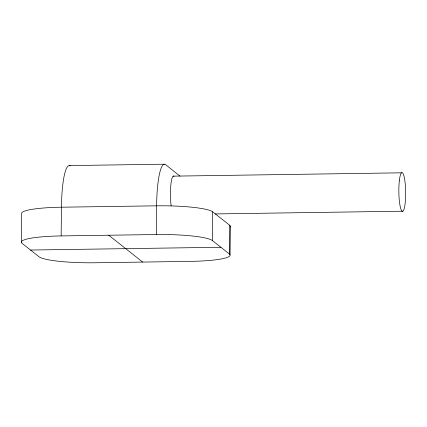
<?xml version="1.0" encoding="UTF-8"?>
<svg xmlns="http://www.w3.org/2000/svg" width="427" height="427" viewBox="0 0 427 427"><rect width="100%" height="100%" fill="white"/><g stroke="black" fill="none" stroke-linecap="round" stroke-linejoin="round"><path stroke-width="0.64" d="M21.35 242.445L21.649 213.724A48.336 6.725 0.6 0 1 61.445 207.202L156.613 205.819A48.336 6.725 0.6 0 1 212.689 211.835L229.673 225.253A48.32 6.725 0.6 0 1 230.233 227.015M229.673 225.253L229.352 253.974A48.32 6.725 0.6 0 1 190.277 261.377L95.114 262.77A48.336 6.725 0.6 0 1 39.038 256.755L22.049 243.326A48.336 6.725 0.6 0 1 61.146 235.923L61.445 207.202A48.336 8.476 89.2 0 1 70.231 165.9M229.368 253.974L212.39 240.556A48.336 6.725 0.6 0 0 156.314 234.535L156.613 205.819A48.336 8.476 89.2 0 1 165.607 164.662L180.018 176.111M212.39 240.556L212.689 211.835M230.057 254.855L230.356 226.139M69.185 165.58L164.358 164.198M173.165 176.148L401.567 172.818M215.155 213.932L402.939 211.2M61.146 235.923L156.314 234.535M30.541 250.035L220.876 247.265M108.73 235.229L142.693 262.071M171.142 205.793A19.338 3.389 89.2 0 1 170.843 184.912A19.338 3.389 89.2 0 1 174.051 176.191M399.41 180.109A19.338 3.389 89.2 0 0 402.053 211.157A19.338 3.389 89.2 0 0 405.298 184.758A19.338 3.389 89.2 0 0 399.41 180.109"/></g></svg>
